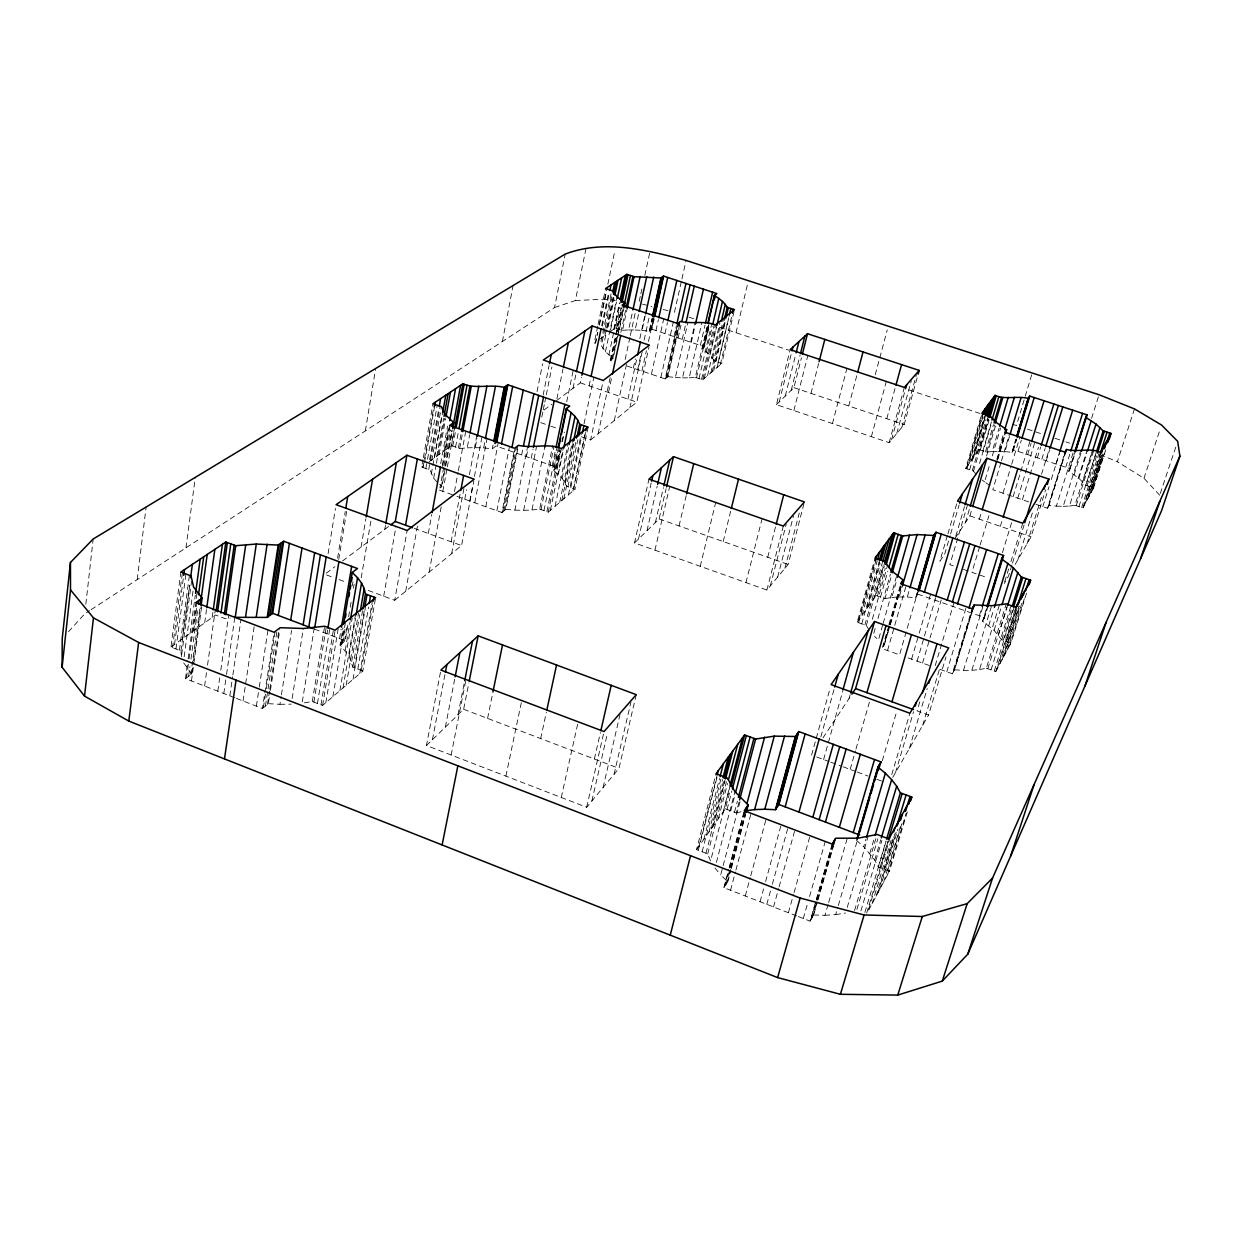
<?xml version="1.0" encoding="UTF-8"?>
<svg xmlns="http://www.w3.org/2000/svg" width="1242" height="1242" viewBox="0 0 1242 1242"><rect width="100%" height="100%" fill="white"/><g stroke="black" fill="none" stroke-linecap="round" stroke-linejoin="round"><path stroke-width="0.75" stroke-dasharray="5 3.75" d="M85.838 604.202L93.181 538.997M137.21 579.595L146.121 507.047M181.425 656.63L180.975 650.87L170.961 647.02L180.851 572.05M172.529 647.625L182.434 572.64M185.974 547.815L195.289 477.363M174.548 644.443L183.707 575.388M175.96 648.945L185.943 573.959M179.407 650.265L189.436 575.279M182.388 638.807L189.56 585.355M180.975 650.87L189.747 585.494M181.674 654.751L191.532 581.396M184.142 656.785L193.566 587M190.135 633.249L194.513 600.942M194.777 599.048L195.289 595.244M234.785 697.771L185.493 678.629L187.837 660.697M188.101 658.803L195.848 602.541M196.329 598.287L197.09 592.62M186.471 677.899L188.8 660.791M189.063 658.881L196.826 601.858M193.628 630.75L196.997 606.096M188.613 676.285L189.917 666.799M190.942 659.207L197.944 607.943M190.756 674.685L200.102 606.422M185.493 678.629L191.718 673.971L193.286 662.591M193.535 660.697L200.816 607.633M191.454 680.942L201.903 604.838M204.697 622.801L206.514 609.62M212.196 617.414L212.987 611.794M204.604 686.05L206.482 672.729M207.538 665.107L215.285 609.915M217.785 691.173L219.694 677.837M220.797 670.23L228.699 615.023M223.793 693.502L226.277 676.362M226.541 674.453L234.816 617.336M229.817 695.831L232.596 676.797M232.875 674.887L240.932 619.665M243.075 700.985L254.439 624.788M256.38 706.155L258.988 689M259.283 687.09L267.977 629.927M236.446 698.408L262.435 708.499L274.156 632.271M263.366 707.738L266.005 690.599M266.3 688.705L275.087 631.557M265.4 706.077L267.744 690.862M268.039 688.953L277.137 629.989M267.434 704.416L269.483 691.111M269.778 689.217L278.891 630.315M262.435 708.499L268.35 703.671L270.119 692.275M270.414 690.366L279.807 629.616M268.35 703.671L279.931 704.307L281.127 696.715M281.422 694.821L291.575 630.377M292.149 698.47L303.327 628.499M314.304 627.753L302.07 703.205L312.285 701.497L322.578 705.456L362.835 670.975L375.596 597.712M328.136 553.59L335.464 508.444M312.285 701.497L324.643 626.247M313.884 702.118L326.289 626.868M337.576 558.139L345.26 511.487M338.724 559.505L346.797 510.571M327.003 633.839L327.624 630.036M317.424 703.469L329.875 628.219M365.334 430.881L375.689 368.47M320.964 704.835L333.477 629.585M322.578 705.456L335.123 630.191M325.823 702.677L338.383 627.583M339.547 638.574L341.146 629.073M362.835 670.975L352.837 667.171L349.111 655.885L340.06 644.986L342.947 627.815M340.882 644.319L343.444 629.057M332.887 696.622L345.493 621.869M342.668 642.844L345.555 625.72M352.309 585.727L352.945 581.924M344.453 641.384L347.341 624.276M348.629 616.669L349.918 609.061M350.244 607.167L351.533 599.56M353.458 588.149L354.094 584.345M340.06 644.986L345.26 640.732L348.474 621.714M361.08 547.085L365.862 518.814M345.229 650.342L350.089 621.683M339.889 690.63L352.2 618.128M361.205 577.809L371.482 517.541M343.04 687.928L355.693 613.688M349.111 655.885L355.491 618.547M346.176 685.242L358.519 613.051M351.672 661.52L359.699 614.712M352.837 667.171L362.524 610.831M354.405 667.761L364.434 609.543M353.023 679.374L365.722 605.63M357.836 669.065L368.564 607.09M359.776 673.583L372.522 600.181M384.803 529.325L385.455 525.506M361.267 670.385L373.345 600.88M383.7 596.176L395.965 526.453M368.206 590.431L394.708 600.274L407.143 530.505M437.262 482.377L433.691 478.217L430.027 470.05L421.643 467.07L422.979 459.618M423.32 457.755L432.977 403.759M422.963 467.535L434.312 404.224M434.716 405.886L424.034 465.346L421.643 467.07M425.835 468.56L427.186 461.108M427.512 459.245L437.231 405.249M405.699 591.27L418.181 522.059M429.608 459.695L438.892 408.199M428.723 469.585L430.058 462.133M430.4 460.27L440.149 406.258M431.719 460.735L441.143 408.587M431.285 474.087L442.789 410.605M434.436 457.879L442.369 414.191M436.78 456.202L443.673 418.29M433.691 478.217L436.082 465.113M436.423 463.25L444.605 418.321M439.094 454.541L445.645 418.585M440.693 463.623L447.555 426.099M428.304 533.47L431.766 514.53M444.17 450.893L448.657 426.394M442.338 465.067L449.604 425.463M442.633 466.48L450.241 425.012M443.704 467.334L439.901 488.044L441.935 486.507L445.397 467.706M444.046 465.44L450.613 429.67M441.298 486.988L444.76 468.172M445.102 466.293L451.684 430.555M445.754 465.828L452.321 430.105M449.2 447.275L452.321 430.384M442.82 491.351L446.996 468.715M447.337 466.837L454.65 427.232M429.266 461.605L451.483 445.645L454.246 430.663M429.158 572.081L441.36 505.944M452.756 446.095L455.876 429.235M455.566 447.089L458.345 432.092M458.376 448.083L461.17 433.085M451.483 445.645L459.664 448.533L462.459 433.536M454.479 491.506L458.003 472.643M458.36 470.749L465.766 431.129M459.664 448.533L467.225 447.834L469.678 434.747M451.141 541.76L460.052 494.378M451.638 553.668L464.26 486.802M464.772 499.206L466.557 489.767M469.414 474.677L476.912 435.042M467.225 447.834L475.267 447.632L477.021 438.302M469.771 501.007L473 484.007M474.444 476.462L481.989 436.811M394.708 600.274L461.574 545.548L473.839 481.089M502.389 341.534L513.07 285.551M636.261 694.651L618.966 768.348L586.674 807.269L426.456 745.51L440.879 670.059M475.267 447.632L483.666 447.943L485.094 440.491M474.786 502.793L487.066 438.597M432.433 739.673L445.071 673.94M483.666 447.943L492.329 448.766L493.043 445.04M485.824 506.752L498.275 442.54M445.366 727.082L454.774 678.706M496.893 510.71L509.515 446.468M457.988 714.787L464.694 680.756M451.141 755.012L465.998 679.529M456.916 496.396L501.923 512.511L514.623 448.269M502.544 512.014L515.228 447.803M426.456 745.51L463.639 709.291L468.855 682.929M503.879 510.928L516.563 446.778M505.199 509.841L517.898 445.754M501.923 512.511L505.805 509.344L518.131 447.182M521.671 454.991L522.773 449.418M537.041 391.587L542.614 363.735M91.116 609.651L554.537 307.535L565.234 254.067M505.805 509.344L514.902 510.12L527.695 446.173M526.422 456.668L527.912 449.231M543.158 395.034L549.088 365.536M531.203 458.345L533.066 449.061M541.791 417.048L542.925 411.475M543.297 409.627L544.415 404.054M544.788 402.191L545.921 396.617M546.294 394.77L551.914 366.918M514.902 510.12L523.658 510.338L536.56 446.499M487.578 718.388L492.562 693.905M523.658 510.338L531.949 509.996L544.928 446.297M554.537 307.535L575.388 300.533L586.162 247.748M556.897 398.806L563.03 368.812M531.949 509.996L539.665 509.096L552.706 445.552M541 509.577L554.072 446.033M552.24 465.734L555.686 449.014M543.934 510.633L557.053 447.073M566.709 401.787L573.23 370.194M588.134 427.139L574.984 489.224L566.631 486.29L562.145 478.232L553.528 470.283L557.767 449.79M554.087 469.833L558.326 449.34M555.298 468.855L559.148 450.241M546.884 511.673L560.049 448.114M556.494 467.861L559.956 451.125M561.881 441.826L563.433 434.389M573.012 388.327L576.071 373.547M553.528 470.283L557.037 467.411L560.515 450.691M562.44 441.391L564.365 432.107M539.665 509.096L548.219 512.154L561.4 448.595M550.377 510.322L563.542 446.872M558.326 474.227L563.371 449.946M556.509 400.669L580.325 382.846L581.504 377.149M555.065 506.301L568.231 443.115M562.145 478.232L568.789 446.421M559.707 502.327L572.872 439.389M564.939 482.269L573.183 442.866M597.697 326.273L594.142 343.242L595.834 342.031L597.821 332.608M598.085 324.395L605.599 288.563M561.803 500.526L574.58 439.559M595.26 343.63L597.635 332.313M599.218 324.767L606.267 291.73M607.819 284.263L614.883 250.651M599.389 325.078L607.291 287.414M563.884 498.741L576.661 437.883M505.898 776.126L521.764 700.55M589.096 385.843L590.695 378.251M601.702 325.606L608.44 293.531M567.936 486.74L577.825 439.715M602.323 326.211L609.046 294.323M568.432 494.844L581.194 434.281M601.004 341.519L611.747 290.597M584.066 423.708L593.862 377.226M570.808 487.749L581.52 436.951M604.916 328.695L601.33 345.68L605.413 351.843L613.206 358.208L610.303 360.382L614.573 361.826M605.242 327.345L612.492 292.848M604.932 335.495L606.112 329.891M606.515 328.028L613.222 296.295M572.95 490.978L585.712 430.648M602.898 348.723L606.903 329.813M607.291 327.919L614.495 293.873M573.68 488.774L586.022 430.446M608.176 326.848L614.091 298.887M605.413 351.843L617.072 296.885M610.629 329.829L616.544 301.977M613.843 329.099L619.354 303.188M581.318 436.734L590.602 439.947L603.27 380.44M608.875 355.026L620.208 301.79M610.241 331.692L615.473 327.935L619.805 307.597M616.575 328.292L620.907 307.969M610.303 360.382L621.326 308.761M610.753 360.04L622.568 304.756M611.763 359.295L617.274 333.508M617.662 331.676L623.173 305.889M612.756 358.55L623.779 307.038M613.998 354.529L615.566 347.17M615.954 345.338L624.229 306.727M598.132 433.784L610.8 374.68M620.891 332.313L626.434 306.495M608.487 392.456L612.027 375.938M615.473 327.935L622.521 330.294L627.288 308.109M622.521 330.294L628.607 329.937L632.985 309.646M540.674 738.571L546.371 712.163M625.161 359.466L629.942 337.327M630.346 335.48L635.935 309.662M639.195 301.34L640.406 295.767M640.81 293.904L642.021 288.346M644.831 275.351L650.063 251.21M614.293 420.572L626.931 362.338M628.607 329.937L635.128 329.984L638.73 313.403M633.358 368.175L635.376 358.954M639.816 338.647L645.467 312.813M635.128 329.984L642.036 330.403L645.25 315.701M627.94 399.101L637.193 356.842M637.643 369.619L640.888 354.855M644.132 340.091L649.799 314.257M629.896 407.795L642.487 350.43M642.036 330.403L649.209 331.226L652.034 318.371M649.628 330.915L652.454 318.061M650.544 330.232L653.37 317.393M641.928 371.079L646.414 350.772M648.448 341.55L654.146 315.701M651.46 329.549L653.882 318.542M649.209 331.226L651.879 329.223L654.301 318.247M590.602 439.947L636.804 402.144L648.992 346.984M655.962 330.589L658.4 319.598M651.382 374.277L663.709 318.884M561.275 797.473L578.182 721.819M664.967 333.601L667.42 322.61M674.437 312.332L681.516 280.816M681.92 278.969L686.081 260.432M660.853 377.475L673.304 322.066M673.987 336.598L676.471 325.606M627.086 366.048L665.169 378.934L677.666 323.51M665.603 378.577L678.101 323.184M666.535 377.801L679.032 322.47M667.482 377.04L679.979 321.74M665.169 378.934L667.917 376.683L680.399 321.414M678.085 337.979L680.989 325.14M803.931 503.786L788.127 564.442L766.888 590.043L634.507 542.894L648.961 479.164M682.2 339.345L685.537 324.674M638.45 539.059L651.196 483.029M667.917 376.683L675.384 377.49L687.944 322.283M594.359 758.986L600.414 732.547M646.989 530.738L657.158 486.274M675.384 377.49L682.51 377.863L695.132 322.765M691.266 342.373L695.039 325.854M586.674 807.269L604.047 731.569M655.372 522.572L663.414 487.656M682.51 377.863L689.201 377.816L701.885 322.811M591.875 800.997L607.493 733.153M634.507 542.894L659.129 518.923L666.085 488.727M700.333 345.4L705.006 325.218M654.953 550.175L669.717 486.414M689.201 377.816L695.349 377.351L708.064 322.47M702.335 348.505L707.878 324.597M703.205 347.807L708.328 325.746M696.498 377.739L709.229 322.858M704.074 347.092L708.763 326.894M734.038 311.556L721.757 363.502L714.569 361.096L709.958 354.979L701.947 348.831L704.462 346.766L709.151 326.584M603.1 787.459L620.006 714.647M699.029 378.593L711.775 323.696M706.356 351.89L712.349 326.087M701.544 379.447L714.336 324.535M695.349 377.351L702.693 379.835L715.501 324.923M704.214 378.531L717.007 323.712M709.958 354.979L716.432 327.283M614.06 774.247L630.952 702.087M707.536 375.674L719.879 322.936M712.722 358.069L720.081 326.599M710.843 372.848L723.62 318.402M712.334 371.56L725.095 317.222M715.702 361.469L725.281 320.669M713.824 370.287L726.57 316.027M679.048 525.956L686.174 495.744M718.171 362.291L728.65 317.781M717.069 367.508L729.365 315.297M720.298 364.744L733.013 310.857M736.009 332.716L747.932 282.539M700.24 566.305L715.687 502.467M723.201 541.528L730.855 510.338M917.108 377.879L904.192 424.547L889.163 442.664L776.436 404.675L790.16 349.639M779.215 401.958L792.023 350.756M785.27 396.058L795.641 354.731M791.232 390.252L800.174 354.808M776.436 404.675L793.917 387.644L801.432 357.882M745.961 582.591L762.107 518.659M793.871 410.559L807.828 355.476M767.742 557.239L775.738 526.018M810.979 393.357L818.602 363.58M730.405 784.82L710.579 860.923L707.692 853.922L696.545 849.621L716.013 773.766M698.873 846.33L717.364 774.325M698.283 850.289L717.783 774.434M766.888 590.043L783.345 526.08M703.935 839.142L719.568 778.501M770.288 585.945L786.233 524.093M702.118 851.764L721.695 775.908M708.949 832.047L722.518 779.557M711.216 828.849L723.791 780.209M705.953 853.238L725.592 777.383M713.451 825.682L725.064 780.861M777.663 577.064L793.545 515.694M707.692 853.922L726.415 781.746M718.357 818.742L727.533 783.423M784.882 568.339L799.274 513.008M723.201 811.88L729.458 787.832M696.545 849.621L725.375 808.79L730.187 790.331M727.067 809.442L731.88 790.968M716.401 862.383L734.922 791.651M730.777 810.84L734.643 796.075M832.466 423.569L846.92 368.424M734.488 812.252L737.406 801.183M725.375 808.79L736.18 812.905L739.099 801.82M796.681 915.944L723.853 887.673L727.796 881.711L720.702 874.927L722.658 867.459M723.154 865.596L740.853 798.435M848.752 405.994L857.12 374.323M723.853 887.673L728.712 869.353M729.194 867.521L744.253 810.731M724.474 886.741L728.945 869.85M729.458 867.987L744.858 809.831M725.84 884.692L729.815 869.695M730.312 867.832L745.216 811.631M727.191 882.643L730.669 869.54M731.165 867.677L745.573 813.417M727.796 881.711L730.777 870.502M731.274 868.624L745.681 814.395M730.544 890.266L735.435 871.946M735.916 870.114L751.068 813.308M875.237 374.727L887.254 329.922M745.278 895.994L750.246 877.659M750.742 875.827L766.097 819.021M871.372 436.672L886.322 381.449M886.788 418.725L895.451 387.007M760.073 901.723L763.582 888.899M765.6 881.572L781.171 824.75M889.163 442.664L904.347 387.411M891.554 439.777L905.697 388.373M766.795 904.347L771.856 886.012M772.369 884.18L788.049 827.358M896.755 433.505L911.349 380.642M901.878 427.326L916.41 374.82M811.6 755.089L830.075 688.316M773.533 906.955L778.625 888.635M779.138 886.788L794.911 829.966M820.884 736.77L834.686 687.09M869.229 630.268L866.326 625.471L857.182 622.211L875.036 558.093M858.688 620.068L875.517 559.723M858.61 622.723L876.495 558.59M862.01 615.38L877.256 560.732M823.617 759.545L843.318 689.062M861.746 623.841L879.678 559.707M866.761 608.642L879.802 562.036M868.236 606.562L880.221 563.759M864.898 624.959L882.876 560.825M866.326 625.471L883.295 565.001M874.632 597.495L883.45 566.119M857.182 622.211L876.06 595.461L884.351 565.979M788.391 912.73L793.56 894.395M794.073 892.563L810.063 835.711M877.457 595.958L885.236 568.324M849.093 698.423L850.118 694.775M872.334 619.246L887.347 565.964M880.516 597.045L887.797 571.242M873.809 633.296L875.889 625.921M877.985 618.563L890.359 574.161M876.06 595.461L884.972 598.613L891.756 574.658M882.627 625.223L878.436 639.987L874.57 636.354M883.155 623.375L896.802 575.388M884.972 598.613L891.787 597.48L897.019 579.098M803.295 918.521L807.486 903.85M809.567 896.507L825.262 841.486M918.366 589.888L899.534 654.86L882.068 648.603L888.822 625.751M888.946 624.478L900.993 583.088M889.148 626.31L883.326 646.678L889.893 626.279M889.676 624.447L901.319 583.693M884.211 645.359L889.489 626.853M890.017 625.005L901.133 586.146M890.421 624.415L900.993 587.435M891.787 597.48L899.255 596.952L902.406 585.945M850.165 769.403L855.474 750.851M856.002 748.988L870.332 698.873M798.327 916.58L810.079 921.145L815.87 900.978M816.398 899.146L832.187 844.11M887.518 650.56L906.148 585.603M810.638 920.182L815.901 901.847M816.429 900.015L832.73 843.178M811.864 918.055L816.599 901.583M817.127 899.751L832.885 844.824M813.091 915.944L833.04 846.454M810.079 921.145L813.634 914.981L817.314 902.189M817.841 900.357L833.584 845.523M899.255 596.952L907.281 597.014L909.392 589.686M907.281 597.014L915.758 597.666L917.357 592.186M916.115 597.123L917.186 593.474M916.907 595.943L917.962 592.294M813.634 914.981L824.952 915.292L828.135 904.347M828.662 902.515L847.168 838.661M976.274 474.63L973.511 471.091L965.764 468.482L981.956 413.105M824.952 915.292L835.649 914.64L837.791 907.359M838.319 905.542L856.933 841.828M966.835 466.976L982.996 411.676M947.351 535.69L939.883 561.213L944.789 553.808L950.099 535.706M947.894 533.874L957.489 501.054M966.975 468.886L983.183 413.508M911.597 659.176L918.661 635.035M919.204 633.187L930.6 594.188M882.286 760.756L896.957 710.61M969.164 463.685L983.136 415.93M971.461 460.409L984.332 416.489M950.627 533.905L959.119 504.935M972.517 458.935L984.828 416.908M969.645 469.787L985.869 414.393M973.557 457.46L985.325 417.328M975.824 454.246L985.962 419.703M972.3 470.687L988.57 415.294M965.764 468.482L979.084 449.62L988.135 418.865M917.077 661.132L936.189 596.144M973.511 471.091L988.71 419.392M907.328 811.911L889.458 871.17L878.28 866.916L874.71 860.069L863.749 846.702L865.907 839.359M980.28 450.008L989.315 419.253M955.812 536.125L964.475 506.705M847.215 907.467L868.034 836.782M982.872 450.877L991.411 421.938M979.55 463.53L991.566 422.808M967.627 504.5L949.882 564.675L954.974 566.445M922.573 663.104L941.203 599.964M985.48 451.762L993.491 424.609M965.391 522.68L969.676 508.18M979.084 449.62L986.66 452.15L994.687 425.012M891.772 774.558L909.889 713.25M986.567 456L996.457 422.606M869.85 853.301L874.197 838.567M955.269 537.972L969.878 515.911L972.067 508.475M854.558 910.526L876.542 836.332M895.544 772.508L913.569 711.682M986.66 452.15L992.187 451.514L999.142 428.04M856.918 909.361L877.83 838.878M989.983 485.513L984.58 481.896L990.091 463.313M992.311 455.876L1000.586 427.993M919.794 701.823L917.093 710.905L928.566 715.066L945.985 656.971M874.71 860.069L880.749 839.763M860.892 910.898L881.882 840.415M909.423 748.352L927.231 688.58M992.187 451.514L998.289 451.343L1003.132 435.119M935.226 665.572L954.042 602.417M996.829 459.276L1004.918 432.185M979.379 519.156L981.599 511.72M997.171 459.788L1004.7 434.529M997.776 458.888L1004.762 435.461M997.512 460.285L1005.042 435.057M878.28 866.916L886.027 841.005M864.867 912.435L885.934 841.936M1000.928 462.645L992.824 489.752L1030.907 502.622M1001.471 460.829L1009.575 433.722M880.019 867.584L887.782 841.672M866.668 913.134L888.884 838.924M922.713 725.25L939.682 668.538M998.289 451.343L1004.918 451.607L1009.762 435.414M890.188 837.403L868.003 911.442L889.458 871.17M872.101 903.741L891.446 839.235M979.596 546.79L971.927 572.329L987.266 577.654M980.14 544.959L988.896 515.772M1031.667 374.82L1016.437 425.54L1009.141 423.118M883.869 869.043L893.308 837.574M876.169 896.119L894.892 833.755M877.985 892.688L896.15 832.28M879.802 889.288L897.935 829.004M1004.918 451.607L1011.951 452.321L1015.739 439.746M1012.199 451.933L1015.987 439.358M1012.758 451.094L1016.111 439.947M946.792 671.782L966.369 606.733M1013.317 450.256L1016.919 438.737M883.776 881.836L901.288 823.648M887.704 870.502L902.763 820.512M887.688 874.477L906.148 813.246M1002.977 493.183L1011.143 466.06M1011.687 464.26L1019.868 437.137M1017.974 451.327L1021.328 440.211M939.868 669.298L952.319 673.754L972.331 608.114M953.452 671.767L973.107 606.826M954.244 670.401L972.75 609.232M952.319 673.754L954.586 669.795L973.091 608.658M1000.369 526.329L1002.542 519.109M1013.146 496.614L1030.177 440.568M1027.662 454.572L1031.062 443.441M979.379 615.753L981.599 608.44M954.586 669.795L963.481 670.385L983.198 605.63M1017.772 498.182L1034.865 442.121M1002.434 552.643L1012.478 519.777M1026.575 593.133L1010.957 643.061L1001.782 639.832L994.097 630.362L982.546 621.155L986.785 607.788M983.571 619.37L986.924 608.394M984.285 618.143L987.39 608.456M1022.399 499.75L1038.452 447.306M963.481 670.385L971.818 670.307L991.628 605.692M1037.38 457.801L1040.687 447.042M988.756 625.689L993.833 609.17M1041.805 459.276L1045.112 448.517M1004.747 581.706L1008.675 568.914M1010.926 561.617L1022.725 523.27M971.818 670.307L979.488 669.593L999.344 605.102M1011.919 565.017L1008.566 575.9L1004.188 583.538M1012.478 563.2L1024.215 524.512M1041.526 474.258L1049.894 447.12M1046.23 460.751L1049.552 449.992M994.097 630.362L1001.471 606.438M1017.974 559.552L1032.77 511.642M979.488 669.593L986.35 668.227L1006.253 603.891M987.809 668.739L1007.743 604.419M998.459 635.081L1007.029 607.431M1027.025 543.779L1042.224 494.766M1015.149 564.458L1031.046 536.808L1045.593 489.922M991.054 669.904L1011.035 605.568M1055.964 464.011L1059.317 453.237M1042.814 506.658L1049.009 486.74M1051.26 479.505L1060.249 450.551M1001.782 639.832L1011.562 608.409M1003.226 640.329L1012.991 608.906M994.283 671.053L1014.31 606.717M986.35 668.227L995.758 671.58L1015.816 607.229M996.984 669.283L1015.863 608.735M1035.999 504.345L1047.472 508.226L1065.217 451.715M1006.362 641.446L1016.173 610.008M1048.264 506.845L1065.745 450.815M1048.807 505.898L1065.388 453.128M999.639 664.284L1016.748 609.465M1002.278 659.347L1018.766 606.546M1003.474 657.111L1019.356 606.236M1004.654 654.891L1019.387 607.726M1007.231 650.032L1022.228 601.873M1009.793 645.235L1024.992 596.641M1065.729 467.256L1070.79 451.11M1047.472 508.226L1049.055 505.463L1056.383 506.146L1073.895 450.272M1105.784 449.806L1093.581 487.935L1085.818 485.327L1078.848 478.263L1068.71 471.277L1074.594 452.88M1069.44 470.004L1074.532 453.827M1069.952 469.134L1075.246 452.585M1056.383 506.146L1063.199 506.348L1080.773 450.551M1091.594 418.337L1099.03 394.739M1074.144 474.739L1080.975 453.097M1063.199 506.348L1069.424 506.053L1087.045 450.365M1078.848 478.263L1086.859 452.973M1069.424 506.053L1074.967 505.277L1092.603 449.713M1082.76 481.803L1092.541 451.032M1076.209 505.696L1093.86 450.132M1078.941 506.612L1096.624 451.048M1085.818 485.327L1096.22 452.662M1087.029 485.731L1096.857 454.882M1081.673 507.543L1099.387 451.964M1074.967 505.277L1082.915 507.962L1100.645 452.383M1083.769 506.363L1101.483 450.862M1085.632 502.855L1100.94 454.929M1087.48 499.393L1101.561 455.302M1088.318 497.825L1101.794 455.643M1089.141 496.257L1102.601 454.153M1092.37 487.516L1102.818 454.851M1090.957 492.841L1103.222 454.525M1092.758 489.457L1104.402 453.097M1159.686 495.216L1143.975 478.263L1117.381 461.745L1134.474 408.913M1143.975 478.263L1160.323 428.692M1160.292 493.431L1175.895 446.763M995.758 671.58L1010.957 643.061M1082.915 507.962L1093.581 487.935M892.75 777.368L928.566 715.066M982.546 621.155L984.596 617.585L918.055 594.219L915.758 597.666M1068.71 471.277L1070.169 468.746L1013.565 449.868L1011.951 452.321M822.965 737.903L850.956 695.613M68.481 631.743L84.767 613.796L89.533 610.676M548.219 512.154L574.984 489.224M702.693 379.835L721.757 363.502M326.211 573.214L334.905 566.694M342.528 560.98L389.289 525.956M492.329 448.766L496.039 445.987L557.037 467.411M544.105 409.984L551.852 404.162M170.961 647.02L215.58 614.992L225.299 618.687L230.267 618.004M599.56 339.345L606.593 334.3M736.18 812.905L741.49 811.663M835.649 914.64L845.569 913.041M575.388 300.533L604.699 299.198L616.063 300.533M279.931 704.307L291.233 704.152M642.549 304.15L651.926 306.557M663.181 309.444L670.68 311.369M688.922 317.129L694.356 318.93M719.708 327.314L788.748 350.166M908.88 389.926L979.985 413.462M1027.444 429.173L1042.1 434.032M1054.939 438.286L1064.099 441.314M1065.931 441.919L1069.61 443.13M651.879 329.223L704.462 346.766M793.917 387.644L904.192 424.547M580.325 382.846L636.804 402.144M969.878 515.911L1031.046 536.808M540.674 422.622L549.119 425.556M550.811 426.146L557.565 428.49M963.45 569.395L968.543 571.165M659.129 518.923L788.127 564.442M439.513 490.171L453.78 495.279M908.15 657.934L931.205 666.193M414.3 528.393L461.574 545.548M326.568 574.968L333.819 577.654M339.05 579.595L345.897 582.141M816.739 756.999L828.926 761.517M830.696 762.184L841.315 766.128M843.085 766.78L855.49 771.391M857.275 772.058L867.956 776.017M876.852 779.324L883.807 781.901M314.49 629.104L345.26 640.732M463.639 709.291L618.966 768.348M1099.915 454.556L1117.381 461.745M982.282 480.08L984.58 481.896M856.53 840.368L863.749 846.702M439.606 484.442L441.935 486.507M191.718 673.971L183.381 662.452M714.942 867.972L720.702 874.927"/><path stroke-width="1.5" d="M62.1 667.249L62.224 638.636L70.452 562.471L93.181 538.997L565.234 254.067C604.311 239.178 647.253 250.077 686.081 260.432L1099.03 394.739L1134.474 408.913L1161.549 425.012L1177.695 441.376L1179.9 456.109L1161.565 510.679L967.782 954.167L942.259 981.118L897.749 995.09L840.399 994.299L777.616 977.594L128.811 721.09L84.518 696.094L62.1 667.249L70.515 589.888L70.452 562.471M84.518 696.094L93.461 617.864L70.515 589.888M128.811 721.09L138.623 642.471L93.461 617.864M183.707 575.388L184.468 569.628M190.585 577.716L192.37 564.349M195.553 593.35L200.195 559.133M198.534 594.716L203.704 556.789M198.472 604.14L198.984 600.352M200.366 604.528L207.212 554.444M201.08 605.739L202.12 598.163L193.566 587L191.035 575.884L180.851 572.05L225.827 542.024L235.716 545.704L256.287 544.043L278.177 545.083L283.688 541.233L357.479 568.51L352.262 572.5L343.599 623.996M206.777 607.742L214.866 549.352M213.251 609.915L222.427 544.307M216.108 611.157L225.827 542.024M217.629 611.732L227.379 542.599M220.983 613.005L230.764 543.856M224.321 614.278L234.179 545.129M225.858 614.852L235.716 545.704M245.761 544.539L235.235 617.321L267.201 617.414L272.681 613.315L283.688 541.233M224.476 758.909L236.058 680.119M245.605 616.653L256.287 544.043M256.302 616.684L267.123 544.229M267.201 617.414L278.177 545.083M268.07 616.777L279.046 544.477M269.949 615.364L280.94 543.158M271.827 613.952L282.819 541.838M278.301 615.442L289.402 543.359M290.706 620.131L302.023 548.017M303.141 624.819L314.661 552.69M308.808 626.962L320.42 554.817M314.8 627.21L326.196 556.944M345.881 507.745L347.729 496.552M327.935 628.126L338.911 561.648M341.457 627.163L351.672 566.352M345.369 617.631L346.021 613.812M348.909 596.657L349.545 592.838M350.197 589.034L350.834 585.215M351.47 581.411L352.123 577.592M366.188 516.92L372.569 479.21M350.415 619.774L357.541 577.716L352.262 572.5M356.128 614.806L361.531 583.072L357.541 577.716M360.335 610.971L364.185 588.506L361.531 583.072M362.85 608.953L365.427 593.94L364.185 588.506M365.07 605.801L367.011 594.53M369.216 603.333L370.504 595.818M385.796 523.596L396.384 462.598M373.345 600.88L373.997 597.123M390.78 524.838L395.267 521.485L406.895 455.255L474.211 479.195L407.143 530.505L336.085 504.671L406.895 455.255M405.56 525.211L417.343 458.981M434.716 405.886L435.383 402.16M439.249 406.289L440.615 398.666M442.711 412.297L445.8 395.204M444.015 416.396L448.145 393.636M446.002 416.691L450.473 392.084M432.107 512.635L440.429 467.194M449.697 420.728L455.566 388.684M452.367 426.798L453.066 423.041M452.662 428.226L453.703 422.59L445.273 414.58L441.484 406.724L432.977 403.759L462.878 383.809C475.872 389.305 490.497 383.995 504.174 387.364L507.885 384.787L569.752 406.087L566.243 408.773L558.155 447.912M452.662 428.506L460.611 385.33M454.588 428.785L462.878 383.809M456.218 427.357L464.182 384.259M459.043 428.35L467.023 385.237M461.512 431.222L469.88 386.231M462.8 431.673L471.184 386.681M470.035 432.868L478.807 386.107M460.766 490.59L463.623 475.438M477.378 436.439L486.926 386.045M485.436 438.628L495.418 386.464M445.428 672.062L446.872 664.548M493.757 441.329L504.174 387.364M494.347 440.894L504.749 386.961M494.906 443.658L506.037 386.076M496.179 442.711L507.31 385.191M496.753 442.276L507.885 384.787M455.131 676.843L459.835 652.655M501.489 443.937L512.682 386.433M464.694 680.756L472.503 641.043M511.937 447.601L523.27 390.081M469.228 681.051L478.154 635.857L636.261 694.651L604.047 731.569L440.879 670.059L478.154 635.857M442.121 844.964L457.863 765.817M523.519 445.707L533.874 393.73M528.285 447.384L538.702 395.391M549.461 363.689L551.308 354.467M533.439 447.198L543.546 397.067M492.934 692.011L502.513 644.909M544.741 447.167L554.196 400.731M563.402 366.933L568.386 342.559M556.074 447.151L564.893 404.411M558.698 447.477L560.623 438.162M561.4 434.436L566.787 408.354M576.443 371.7L584.873 331.055M563.759 448.083L571.134 412.592L566.243 408.773M581.893 375.255L592.17 325.963L649.395 345.152L603.27 380.44L543.359 360.025L592.17 325.963M569.178 444.543L575.046 416.474L571.134 412.592M573.587 441.003L577.903 420.355L575.046 416.474M576.893 437.37L579.672 424.205L577.903 420.355M591.099 376.357L601.066 328.944M578.617 435.942L580.992 424.655M609.838 290.566L611.017 284.93M582.312 433.194L583.895 425.664M612.741 291.823L614.712 282.477M613.61 294.432L616.374 281.36M586.022 430.446L586.814 426.674M614.883 295.161L618.035 280.257M617.336 298.266L621.668 277.835M620.146 299.493L625.269 275.429M620.984 302.054L626.899 274.342L634.041 276.687L660.93 277.975L663.601 276.112L716.82 293.562L714.305 295.472L707.909 323.075M622.102 302.427L628.017 274.699M623.779 307.038L630.47 275.507M624.229 306.727L625.005 303.048L617.072 296.885L612.88 290.97L605.599 288.563L626.899 274.342M626.185 307.737L632.923 276.314M612.43 374.09L620.705 335.526M627.288 308.109L634.041 276.687M632.985 309.646L640.158 276.438M546.775 710.284L556.556 665.013M639.133 311.556L646.74 276.578M645.654 313.869L653.696 277.09M637.596 354.995L640.406 342.14M652.438 316.539L660.93 277.975M652.857 316.229L661.349 277.68M653.773 315.561L662.265 277.044M654.286 316.71L663.181 276.407M654.705 316.415L663.601 276.112M658.803 317.766L667.73 277.478M667.839 320.778L676.843 280.459M676.874 323.774L685.972 283.455M681.827 321.476L690.117 284.806M685.957 322.842L694.278 286.172M651.615 481.166L652.888 475.562M600.849 730.653L611.219 685.336M657.592 484.427L661.412 467.753M695.458 324.022L703.453 289.184M663.833 485.824L669.748 460.099M666.535 486.848L673.49 456.652L804.412 501.939L783.345 526.08L648.961 479.164L673.49 456.652M705.425 323.37L712.629 292.18M708.313 322.765L714.693 295.177M714.29 300.021L715.563 294.509M712.784 324.255L718.792 298.453L714.305 295.472M716.851 325.435L722.471 301.433L718.792 298.453M721.385 321.057L725.281 304.399L722.471 301.433M724.598 318.433L727.207 307.302L725.281 304.399M726.151 316.958L728.34 307.674M686.609 493.866L693.719 463.654M729.52 314.071L730.839 308.497M732.454 313.031L733.339 309.32M731.305 508.506L738.509 479.148M792.023 350.756L792.939 347.092M796.122 352.852L798.948 341.581M800.64 352.945L804.863 336.147M802.363 354.172L807.517 333.71L919.173 370.411L918.149 374.152M670.245 935.148L690.552 855.707M776.203 524.186L783.718 494.782M819.083 361.717L824.812 339.392M717.364 774.325L718.326 770.63M720.034 776.669L723.356 763.799M722.999 777.678L728.324 757.061M724.272 778.346L730.575 754.018M725.545 778.998L732.796 750.991M728.495 779.712L737.67 744.393M729.939 785.984L742.468 737.872M731.15 786.636L744.626 734.938L755.633 739.037L774.263 736.133L795.361 736.49L798.777 731.554L880.997 761.92L878.389 770.024M732.361 789.12L746.349 735.59M735.621 792.38L750.137 736.987M738.369 797.488L753.91 738.4M739.58 799.972L755.633 739.037M857.617 372.46L863.035 351.952M746.985 803.481L764.575 737.174M745.216 811.631L746.209 807.89M746.069 811.554L747.56 805.934M746.178 812.532L748.165 805.049L734.922 791.651L727.377 778.051L716.013 773.766L744.626 734.938M745.029 810.84L754.624 809.613L774.263 736.133M754.624 809.613L764.808 809.225L784.571 735.901M764.808 809.225L775.458 809.691L795.361 736.49M776.002 808.884L795.905 735.714M777.182 807.083L797.069 734.006M778.361 805.297L798.249 732.314M775.458 809.691L778.905 804.49L798.777 731.554M895.963 385.144L901.568 364.62M785.161 806.85L805.158 733.898M905.697 388.373L906.707 384.709M798.963 812.066L819.208 739.099M834.686 687.09L838.257 674.204M875.517 559.723L876.542 556.059M877.768 558.916L879.802 551.634M843.132 689.201L853.518 652.05M879.383 560.313L883.031 547.241M880.33 560.173L884.49 545.269M881.261 560.049L885.95 543.297M882.876 561.244L889.117 538.997M812.811 817.298L833.304 744.3M884.475 562.424L892.253 534.743M884.863 564.147L893.666 532.818L902.717 535.954L917.108 534.572L933.767 535.488L936.018 532.228L1003.583 555.485L987.638 607.183M886.276 564.629L895.078 533.315M850.63 692.943L868.111 630.858M888.837 567.547L898.183 534.386M851.888 694.2L855.598 688.58L874.539 621.528L948.702 647.905L909.889 713.25L831.1 684.606L874.539 621.528M819.115 819.673L839.732 746.675M890.871 572.314L901.304 535.457M777.616 977.594L800.127 898.044L138.623 642.471M892.268 572.81L902.717 535.954M825.433 822.064L846.159 749.05M897.531 577.266L909.563 534.976M866.932 692.694L886.043 625.626M901.661 584.299L902.717 580.604M902.049 583.74L903.105 580.03L891.523 570.668L884.32 561.337L875.036 558.093L893.666 532.818M902.406 585.945L917.108 534.572M832.885 844.824L833.941 841.16M833.568 844.622L835.136 839.126M839.328 827.312L860.318 754.282M909.92 587.854L925.212 534.743M917.885 590.354L933.767 535.488M918.242 589.826L934.124 534.976M918.49 590.462L934.9 533.858M918.754 591.099L935.676 532.74M919.111 590.571L936.018 532.228M853.27 832.575L874.523 759.53M891.958 701.777L911.488 634.662M924.281 592.387L941.265 534.029M857.073 838.536L877.939 767.059L880.997 761.92M857.011 839.514L878.42 766.252M859.681 832.171L869.85 797.411M870.921 793.747L873.592 784.602M874.663 780.954L879.476 764.482M983.68 414.083L985.279 408.571M984.875 414.657L987.561 405.497M959.647 503.119L962.302 494.068M985.372 415.076L988.585 404.116M985.853 415.496L989.595 402.734M987.033 416.07L991.83 399.707M988.182 416.629L994.035 396.71M935.692 596.377L952.831 538.019M988.663 417.064L995.044 395.344C1005.492 399.986 1017.167 395.593 1028.174 398.403L1029.758 396.089L1087.092 414.875L1075.588 451.172M866.45 837.512L885.36 773.238L877.939 767.059M989.858 417.452L996.239 395.748M965.018 504.857L972.595 479.117M991.939 420.122L998.878 396.617M994.035 422.808L1001.518 397.471M970.204 506.363L982.531 464.694M995.215 423.196L1002.713 397.875M875.284 834.888L891.632 779.665L885.36 773.238M972.626 506.612L986.924 458.298L1048.947 479.102L1047.27 484.504M915.214 706.155L916.301 702.475M947.118 600.398L964.429 542.009M999.686 426.239L1008.256 397.347M922.48 692.757L937.042 643.744M881.308 837.915L896.677 786.233L891.632 779.665M952.319 602.215L969.707 543.825M928.845 683.147L929.932 679.514M1004.731 429.716L1014.404 397.269M982.158 509.857L996.565 461.543M1005.306 433.644L1006.377 430.043M1005.57 433.256L1006.657 429.654L996.457 422.606L989.796 415.697L981.956 413.105L995.044 395.344M886.571 839.157L900.403 792.862L896.677 786.233M840.399 994.299L864.106 914.981L922.294 916.503L967.192 903.633L992.575 878.016L1179.9 456.109M957.52 604.047L974.986 545.642M888.325 839.809L902.189 793.529M1010.305 433.613L1021.079 397.626M893.666 831.876L894.768 828.181M896.646 826.458L906.101 794.989M897.656 824.579L898.758 820.915M899.441 821.304L900.543 817.64M900.683 819.86L902.329 814.379M1016.81 436.144L1028.174 398.403M1017.074 435.771L1028.423 398.045M1017.229 436.237L1028.966 397.254M1017.229 437.262L1029.758 396.089M905.123 810.917L906.225 807.284M905.558 811.259L910.013 796.448M908.942 803.978L910.06 800.267M910.681 800.811L911.799 797.1L900.403 792.862M968.993 608.068L986.614 549.647M1021.902 438.348L1034.213 397.549M972.75 609.232L973.868 605.537M973.091 608.658L974.209 604.947L991.628 605.692L1006.253 603.891L1015.816 607.229L1030.627 580.2L1021.328 576.971L1013.379 567.811L1001.58 558.869L1003.583 555.485M1003.101 517.309L1017.835 468.669M1031.621 441.578L1044.041 400.778M982.158 606.624L998.273 553.668M987.033 606.5L1001.89 558.341M987.483 606.562L1002.573 557.177M1041.231 445.257L1053.868 403.992M994.392 607.338L1007.93 563.294M1045.671 446.732L1058.355 405.466M1024.774 522.711L1039.197 475.841M1050.095 448.191L1062.826 406.926M1002.03 604.606L1013.379 567.811M1007.604 605.584L1017.881 572.407M1043.901 489.332L1045.034 485.7M1059.876 451.436L1072.7 410.171M1012.137 606.562L1021.328 576.971M1013.565 607.059L1022.771 577.483M1015.863 608.735L1016.996 605.071M1017.322 606.313L1025.97 578.586M1065.155 453.532L1066.521 449.511C1077.885 452.43 1089.902 447.446 1100.645 452.383L1111.016 433.474L1103.144 430.881L1096.003 424.05L1085.663 417.265L1087.092 414.875M1018.456 603.985L1019.604 600.321M1021.033 599.265L1022.166 595.632M897.749 995.09L922.294 916.503M1022.197 597.138L1023.33 593.505M1023.361 595.027L1024.495 591.409M1025.706 590.788L1029.168 579.688M1028.376 585.851L1029.509 582.25M1070.79 451.11L1082.589 413.4M1029.478 583.895L1030.627 580.2M1074.935 451.467L1085.896 416.893M1075.091 452.026L1086.377 416.07M1081.534 451.296L1091.206 420.634M1087.433 451.157L1096.003 424.05M1092.541 451.032L1100.008 427.496M1096.795 450.846L1103.144 430.881M1097.431 453.066L1104.371 431.285M1100.707 452.15L1107.072 432.185M1101.53 453.097L1103.284 447.555M1103.905 447.958L1105.085 444.279M1104.138 448.3L1105.892 442.804M1104.371 448.657L1106.7 441.329M1106.886 442.136L1109.789 433.07M1106.715 443.58L1108.469 438.115M1107.895 442.183L1110.224 434.917M1109.261 438.923L1111.016 433.474M942.259 981.118L967.192 903.633M967.782 954.167L992.575 878.016M1010.553 856.281L1034.12 784.447M1084.965 686.003L1106.125 622.289M1140.637 558.574L1159.78 501.426M911.799 797.1L888.884 838.924L877.1 834.484L858.005 838.179L835.695 838.21L832.187 844.11L744.253 810.731L748.165 805.049M974.209 604.947L971.989 608.704L900.605 583.662L903.105 580.03M1048.947 479.102L1022.725 523.27L957.489 501.054L986.924 458.298M1066.521 449.511L1064.968 452.119L1004.918 432.185L1006.657 429.654M919.173 370.411L904.347 387.411L790.16 349.639L807.517 333.71M202.12 598.163L195.848 602.541L274.156 632.271L280.102 627.707L303.327 628.499L324.643 626.247L335.123 630.191L375.596 597.712L365.427 593.94M453.703 422.59L449.604 425.463L514.623 448.269L518.504 445.304C532.74 448.812 547.924 442.757 561.4 448.595L588.134 427.139L579.672 424.205M625.005 303.048L622.118 305.066L677.666 323.51L680.399 321.414C692.011 324.317 704.416 320.343 715.501 324.923L734.472 309.693L727.207 307.302M800.127 898.044L864.106 914.981M395.267 521.485L412.561 527.757M855.598 688.58L913.507 709.601M272.681 613.315L313.062 628.576M778.905 804.49L859.635 834.981"/></g></svg>
